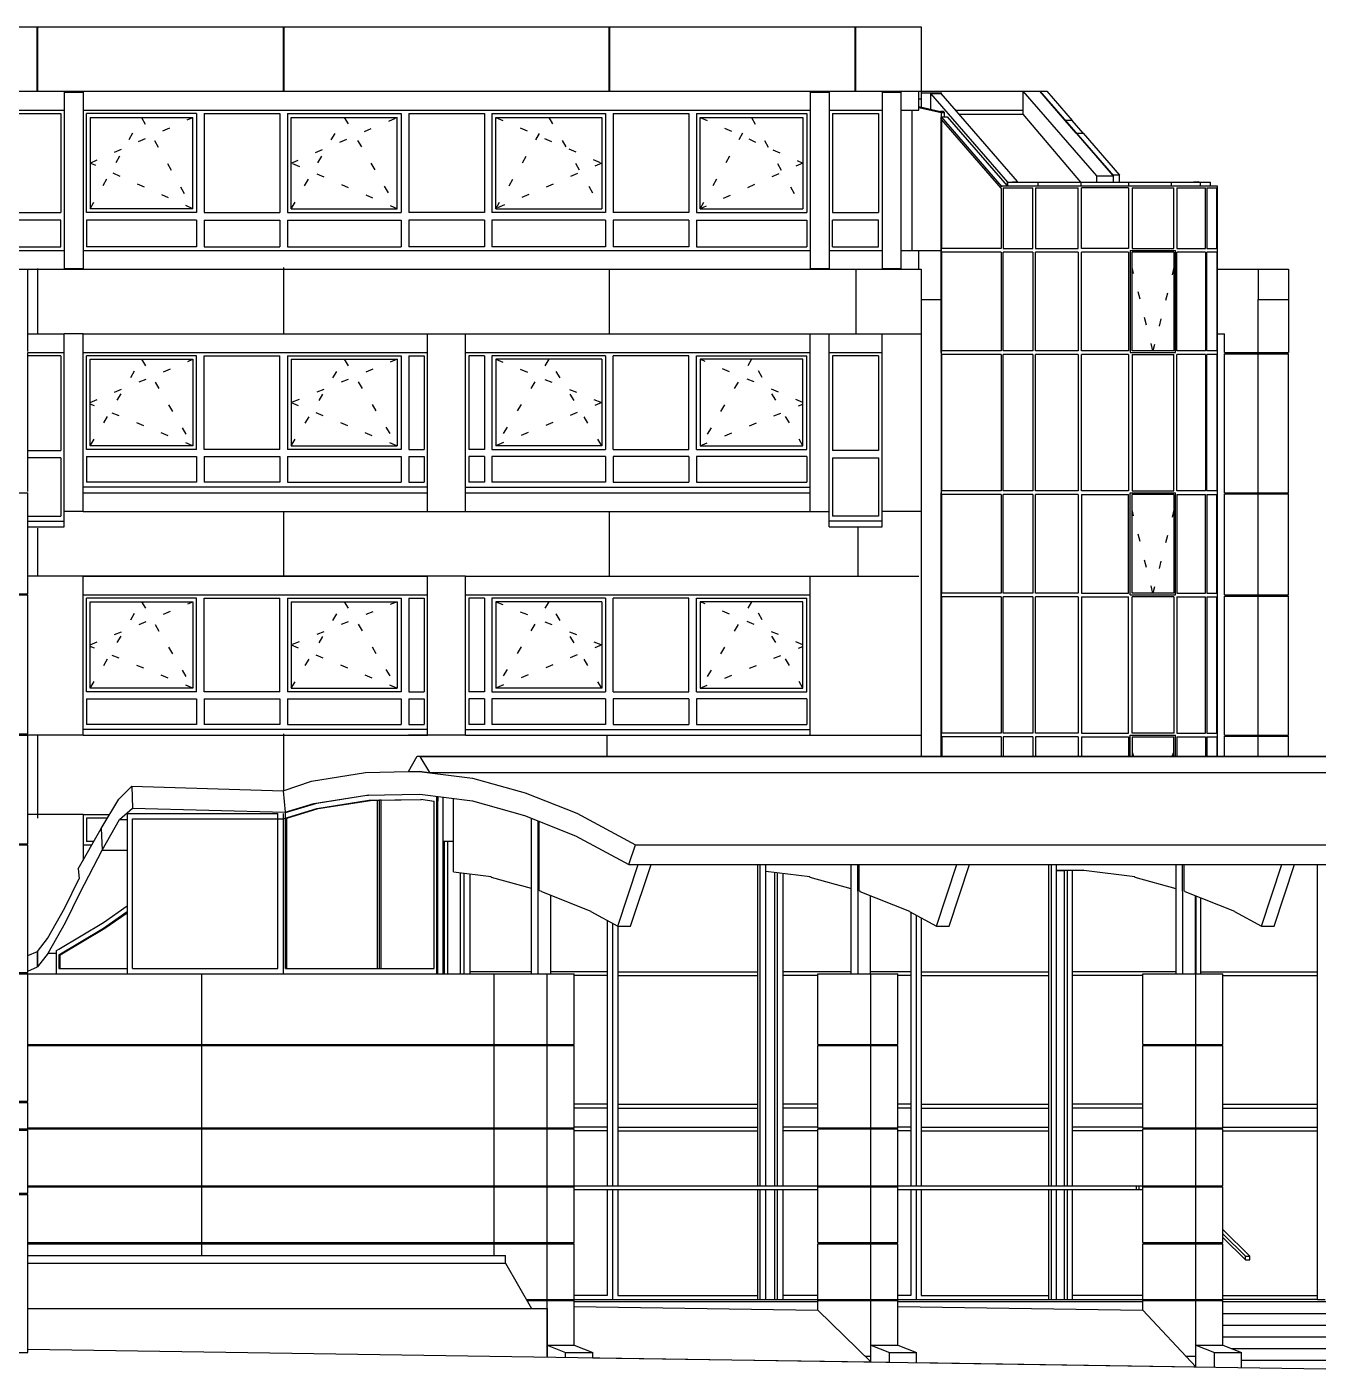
# Model space of a CAD drawing. Header units: metres. Extents: x -28.8 to 64.1, y -6.3 to 17.4.
# Drawn here: x 28.61 to 45.66, y -4.27 to 13.5 of the extents above; entities that cross this region are included whole.
import ezdxf

# ---------------------------------------------------------------- set-up
doc = ezdxf.new("R2010")
doc.units = ezdxf.units.M
for name, pattern in [('DASHDOT', [2, 1.25, -0.25, 0.25, -0.25]), ('DASHED', [0.75, 0.5, -0.25]), ('DOT', [0.25, 0, -0.25])]:
    doc.linetypes.add(name, pattern=pattern)
doc.layers.add('1', color=7, linetype='DASHED')
doc.layers.add('4', color=7, linetype='DASHDOT')

msp = doc.modelspace()

# ---------------------------------------------------------------- linework, layer by layer
at = {"layer": '1', "color": 1, "linetype": 'CONTINUOUS'}
for p, q in [((25.51035, 13.5), (28.76035, 13.5)), ((28.75035, 12.65), (28.75035, 13.5)), ((28.76035, 13.5), (32.01035, 13.5)), ((28.76035, 12.65), (28.76035, 13.5)), ((32.00035, 12.65), (32.00035, 13.5)), ((32.01035, 13.5), (36.31035, 13.5)), ((32.01035, 12.65), (32.01035, 13.5)), ((36.30035, 12.65), (36.30035, 13.5)), ((36.31035, 13.5), (39.56035, 13.5)), ((36.31035, 12.65), (36.31035, 13.5)), ((39.55035, 12.65), (39.55035, 13.5)), ((39.56035, 13.5), (40.42221, 13.5)), ((39.56035, 12.65), (39.56035, 13.5)), ((40.42221, 13.5), (40.42221, 12.443159)), ((25.51035, 12.65), (28.76035, 12.65)), ((28.76035, 12.65), (32.01035, 12.65)), ((29.10535, 12.65), (29.10535, 10.3)), ((29.10535, 12.64), (29.35535, 12.64)), ((29.35535, 12.65), (29.35535, 10.3)), ((32.01035, 12.65), (36.31035, 12.65)), ((36.31035, 12.65), (39.56035, 12.65)), ((38.95535, 12.65), (38.95535, 10.3)), ((38.95535, 12.64), (39.20535, 12.64)), ((39.20535, 12.65), (39.20535, 10.3)), ((39.56035, 12.65), (42.07788, 12.65)), ((39.90535, 12.65), (39.90535, 10.3)), ((39.90535, 12.64), (40.15535, 12.64)), ((40.15535, 12.65), (40.15535, 10.3)), ((40.39221, 12.4), (40.39221, 12.65)), ((40.42221, 12.63), (40.68904, 12.63)), ((40.54587, 12.62095), (40.68011, 12.62097)), ((40.54587, 12.62095), (40.54587, 12.414833)), ((40.54587, 12.62095), (41.56311, 11.44999)), ((40.5548, 12.620951), (40.5548, 12.63)), ((40.68011, 12.62097), (41.68981, 11.45869)), ((40.68904, 12.610691), (40.68904, 12.63)), ((41.76465, 12.65), (41.76464, 12.4)), ((41.76465, 12.6522), (41.98838, 12.65222)), ((41.76465, 12.6522), (41.76465, 12.34893)), ((41.76465, 12.6522), (42.73596, 11.53414)), ((41.98838, 12.65222), (42.95969, 11.53417)), ((40.39221, 12.55), (40.42221, 12.55)), ((40.39221, 12.450031), (40.67668, 12.38487)), ((28.40535, 12.4), (29.10535, 12.4)), ((29.35535, 12.4), (38.95535, 12.4)), ((39.20535, 12.4), (39.90535, 12.4)), ((40.15535, 12.4), (40.39221, 12.4)), ((40.30221, 10.55), (40.30221, 12.4)), ((40.39221, 12.436237), (40.68379, 12.36946)), ((40.68374, 12.36946), (40.68379, 7.35)), ((40.68374, 10.55), (40.68379, 12.31325)), ((40.68379, 12.36946), (40.72851, 12.36949)), ((40.68379, 12.31325), (40.7643, 12.3133)), ((40.68379, 12.31325), (41.48712, 11.38856)), ((40.7643, 12.3133), (41.557707, 11.4)), ((40.872072, 12.4), (41.76464, 12.4)), ((40.916445, 12.348922), (41.76465, 12.34893)), ((41.76465, 12.34893), (42.524945, 11.45)), ((41.48712, 11.4), (44.32939, 11.4)), ((41.48712, 11.38856), (41.48712, 11.4)), ((41.56311, 11.44999), (41.68981, 11.45869)), ((41.56311, 11.44999), (41.967, 11.45)), ((41.56311, 11.44999), (41.563111, 11.4)), ((41.56311, 11.4), (41.56311, 11.44999)), ((41.68981, 11.449993), (41.68981, 11.45869)), ((41.966997, 11.4), (41.967, 11.45)), ((41.967, 11.45), (44.23708, 11.45)), ((42.535079, 11.4), (42.53508, 11.45)), ((42.73596, 11.53414), (42.95969, 11.53417)), ((42.73596, 11.53414), (42.736068, 11.45)), ((42.95969, 11.45), (42.95969, 11.53417)), ((43.04168, 11.45), (43.04168, 11.54282)), ((43.16148, 11.45), (43.161481, 11.4)), ((43.72214, 11.45), (43.722143, 11.4)), ((43.94516, 11.45041), (44.08694, 11.45872)), ((43.94516, 11.45041), (44.08324, 11.45)), ((44.08694, 11.45), (44.08694, 11.45872)), ((44.10601, 11.45), (44.106014, 11.4)), ((44.23708, 11.45), (44.237082, 11.4)), ((28.40535, 10.55), (29.10535, 10.55)), ((29.35535, 10.55), (38.95535, 10.55)), ((39.20535, 10.55), (39.90535, 10.55)), ((40.15535, 10.55), (40.68374, 10.55)), ((40.39221, 10.3), (40.39221, 10.55)), ((40.68374, 9.2), (40.68374, 10.55)), ((43.18327, 10.55), (43.78074, 10.55)), ((43.78074, 9.2), (43.78074, 10.55)), ((28.75292, 10.31), (28.75292, 9.45)), ((29.10535, 10.31), (29.35535, 10.31)), ((32.00035, 10.325), (32.00035, 9.45)), ((38.95535, 10.31), (39.20535, 10.31)), ((39.90535, 10.31), (40.15535, 10.31)), ((10.15898, 10.3), (40.42221, 10.3)), ((28.62644, 9.215), (28.62644, 10.295)), ((36.30035, 10.301426), (36.30035, 9.45)), ((39.56035, 10.301426), (39.56035, 9.45)), ((40.42221, 10.3), (40.42221, 3.87112)), ((44.32943, 10.3), (45.27187, 10.3)), ((44.8696, 10.3), (44.86962, 9.9)), ((40.42221, 9.9), (40.68379, 9.9)), ((44.86962, 9.2), (44.86962, 9.9)), ((44.86962, 9.9), (45.27188, 9.9)), ((28.62644, 9.45), (29.10535, 9.45)), ((29.10535, 6.9), (29.10535, 9.45)), ((29.35535, 9.45), (29.10535, 9.45)), ((29.35535, 9.45), (33.90535, 9.45)), ((29.35535, 7.1), (29.35535, 9.45)), ((33.90535, 7.1), (33.90535, 9.45)), ((33.90535, 9.45), (34.40535, 9.45)), ((34.40535, 9.45), (38.95535, 9.45)), ((34.40535, 7.1), (34.40535, 9.45)), ((38.95535, 7.1), (38.95535, 9.45)), ((38.95535, 9.45), (40.42221, 9.45)), ((39.20535, 9.45), (39.90535, 9.45)), ((39.20535, 6.9), (39.20535, 9.45)), ((39.90535, 6.9), (39.90535, 9.45)), ((44.32943, 9.45), (44.42814, 9.45)), ((44.42814, 9.2), (44.42814, 9.45)), ((28.62644, 9.2), (29.10535, 9.2)), ((28.62644, 7.365), (28.62644, 9.2)), ((29.35535, 9.2), (33.90535, 9.2)), ((34.40535, 9.2), (38.95535, 9.2)), ((39.20535, 9.2), (39.90535, 9.2)), ((44.42814, 9.2), (45.27188, 9.2)), ((44.42814, 9.185), (45.27188, 9.185)), ((44.42814, 7.35), (44.42814, 9.185)), ((44.5251, 9.185), (44.5251, 9.2)), ((44.86962, 7.35), (44.86962, 9.185)), ((44.90674, 9.185), (44.90674, 9.2)), ((45.17492, 9.185), (45.17492, 9.2)), ((45.27188, 7.35), (45.27188, 9.185)), ((27.11406, 7.35), (28.62644, 7.35)), ((28.62644, 6.015), (28.62644, 7.35)), ((29.35535, 7.35), (33.90535, 7.35)), ((34.40535, 7.35), (38.95535, 7.35)), ((40.683762, 3.87112), (40.68377, 7.35)), ((43.18327, 6), (43.18327, 7.35)), ((43.18327, 7.35), (43.78074, 7.35)), ((43.78074, 6), (43.78074, 7.35)), ((44.42814, 7.35), (45.27188, 7.35)), ((44.42814, 7.335), (45.27186, 7.335)), ((44.42814, 6), (44.42814, 7.335)), ((44.5251, 7.335), (44.5251, 7.35)), ((44.86962, 6), (44.86962, 7.335)), ((44.90674, 7.335), (44.90674, 7.35)), ((45.17492, 7.335), (45.17492, 7.35)), ((45.27186, 6), (45.27186, 7.335)), ((29.35535, 7.1), (29.10535, 7.1)), ((29.35535, 7.1), (33.90535, 7.1)), ((29.35535, 7.1), (29.35535, 7.1)), ((32.00035, 7.102276), (32.00035, 6.25)), ((33.90535, 7.1), (34.40535, 7.1)), ((34.40535, 7.1), (38.95535, 7.1)), ((36.30035, 7.102276), (36.30035, 6.25)), ((38.95535, 7.1), (39.20535, 7.1)), ((40.42221, 7.1), (39.90535, 7.1)), ((28.62644, 6.9), (29.10535, 6.9)), ((28.75292, 6.88093), (28.75292, 6.25)), ((39.20535, 6.9), (39.90535, 6.9)), ((39.58349, 6.887576), (39.58349, 6.25)), ((34.40535, 6.25), (28.62643, 6.25)), ((29.35535, 6.25), (33.90535, 6.25)), ((29.35535, 4.15), (29.35535, 6.25)), ((33.90535, 4.15), (33.90535, 6.25)), ((34.40535, 6.25), (38.95535, 6.25)), ((34.40535, 4.15), (34.40535, 6.25)), ((38.95535, 4.15), (38.95535, 6.25)), ((38.95535, 6.25), (40.39221, 6.25)), ((21.88023, 6.015), (28.62644, 6.015)), ((21.88023, 6), (28.62644, 6)), ((28.62644, 4.165), (28.62644, 6)), ((29.35535, 6), (33.90535, 6)), ((34.40535, 6), (38.95535, 6)), ((43.18327, 6), (43.78074, 6)), ((44.42814, 6), (45.27186, 6)), ((44.42814, 5.985), (45.27187, 5.985)), ((44.42814, 4.15), (44.42814, 5.985)), ((44.86962, 4.15), (44.86962, 5.985)), ((45.27187, 4.15), (45.27187, 5.985)), ((21.88023, 4.165), (28.62644, 4.165)), ((21.88023, 4.15), (28.62644, 4.15)), ((28.62644, 2.715), (28.62644, 4.15)), ((29.35535, 4.15), (28.62644, 4.15)), ((28.75292, 4.15), (28.75292, 3.17881)), ((28.75292, 4.15), (28.75292, 3.055)), ((29.35535, 4.15), (33.90535, 4.15)), ((32.00035, 4.165), (32.00035, 3.41568)), ((34.40535, 4.15), (33.65466, 4.15)), ((34.40535, 4.15), (38.95535, 4.15)), ((36.276332, 3.87112), (36.276332, 4.15)), ((38.95535, 4.15), (40.42221, 4.15)), ((43.18327, 4.15), (43.78074, 4.15)), ((43.18327, 3.87112), (43.18327, 4.15)), ((43.78074, 3.87112), (43.78074, 4.15)), ((44.42813, 4.135), (45.27187, 4.135)), ((44.42813, 3.87112), (44.42813, 4.135)), ((44.42814, 4.15), (45.27187, 4.15)), ((44.86961, 3.87112), (44.86961, 4.135)), ((45.27187, 3.87112), (45.27187, 4.135)), ((33.65466, 3.66835), (33.76926, 3.87004)), ((33.76926, 3.87004), (33.78656, 3.87112)), ((33.78656, 3.87112), (59.75109, 3.87112)), ((33.78656, 3.87112), (33.80393, 3.86896)), ((33.80393, 3.86896), (33.93085, 3.65465)), ((33.80393, 3.86896), (59.76997, 3.86896)), ((32.3738, 3.54133), (33.08375, 3.65632)), ((33.08375, 3.65632), (33.65466, 3.66835)), ((33.65466, 3.66835), (33.80581, 3.67052)), ((33.79281, 3.67217), (33.93085, 3.65465)), ((33.79285, 3.67052), (34.49725, 3.58292)), ((33.79285, 3.67052), (33.80581, 3.67052)), ((33.93085, 3.65465), (59.90797, 3.65465)), ((34.49725, 3.58292), (35.1928, 3.38921)), ((29.82729, 3.30605), (29.99987, 3.47554)), ((29.99987, 3.47554), (31.99756, 3.41568)), ((29.99987, 3.47554), (30.00893, 3.18626)), ((31.99756, 3.41568), (32.3738, 3.54133)), ((31.99756, 3.41568), (32.02231, 3.13121)), ((35.1928, 3.38921), (35.8769, 3.11865)), ((29.59344, 2.91656), (29.82729, 3.30605)), ((32.02231, 3.13121), (32.40184, 3.2465)), ((32.02799, 3.12615), (32.44446, 3.25266)), ((32.40184, 3.2465), (33.10251, 3.35854)), ((32.44446, 3.24974), (33.13124, 3.35956)), ((32.44446, 3.17952), (33.13124, 3.28934)), ((32.46236, 3.17881), (33.14914, 3.28863)), ((33.10251, 3.35854), (33.80225, 3.37097)), ((33.10251, 3.35854), (33.124861, 3.35854)), ((33.13124, 3.28934), (33.81409, 3.30078)), ((33.13124, 3.28934), (33.14914, 3.28863)), ((33.14914, 3.28863), (33.24072, 3.290249)), ((33.24072, 3.29059), (33.27195, 3.29115)), ((33.24072, 3.29059), (33.24072, 1.07)), ((33.27195, 1.07), (33.27195, 3.29115)), ((33.287736, 3.29108), (33.826375, 3.300601)), ((33.80225, 3.37097), (34.49724, 3.28277)), ((33.81409, 3.30216), (33.99254, 3.27951)), ((33.99254, 1.07), (33.99254, 3.27951)), ((34.02377, 3.342856), (34.02378, 1)), ((34.04167, 1), (34.04167, 3.340586)), ((34.04167, 1), (34.04168, 3.27611)), ((34.041671, 3.340586), (34.04168, 3.27611)), ((34.10871, 2.75), (34.10871, 3.332078)), ((34.10945, 1), (34.10945, 3.331984)), ((34.24614, 2.34444), (34.24615, 3.314635)), ((34.49724, 3.28277), (35.1834, 3.08966)), ((29.35535, 3.1), (28.62644, 3.1)), ((28.75292, 3.17881), (28.75292, 3.17881)), ((29.35535, 3.1), (29.703577, 3.1)), ((29.35535, 3.1), (29.35535, 2.495816)), ((29.60926, 2.62941), (29.8391, 3.03453)), ((29.8391, 3.03453), (30.00893, 3.18626)), ((29.8391, 3.03453), (29.93735, 3.03453)), ((29.93735, 3.11667), (30.00735, 3.11667)), ((29.93735, 3.11667), (29.93735, 1)), ((30.00735, 3.11667), (31.92677, 3.11667)), ((30.00735, 1.07), (30.00735, 3.04587)), ((30.00735, 3.04587), (31.99677, 3.04587)), ((30.00735, 3.04284), (31.92677, 3.04284)), ((30.00893, 3.18626), (32.02231, 3.13121)), ((31.92677, 1.07), (31.92677, 3.11667)), ((31.99677, 3.04587), (32.44446, 3.18186)), ((31.99677, 3.11667), (31.99677, 1)), ((32.02799, 1.07), (32.02799, 3.12615)), ((32.04589, 3.054003), (32.46236, 3.18051)), ((32.04589, 1.07), (32.04589, 3.054003)), ((35.1834, 3.08966), (35.85813, 2.82087)), ((35.27084, 3.054827), (35.27084, 1)), ((35.8769, 3.11865), (36.64829, 2.70098)), ((29.29201, 2.38438), (29.59354, 2.91487)), ((35.36218, 3.01844), (35.36218, 1)), ((35.38008, 2.09664), (35.38008, 3.011309)), ((21.88023, 2.715), (28.62644, 2.715)), ((21.88023, 2.7), (28.62644, 2.7)), ((28.62644, 1.015), (28.62644, 2.7)), ((29.35535, 2.7), (29.471408, 2.7)), ((34.10871, 2.75), (34.246144, 2.75)), ((34.12608, 1), (34.12608, 2.75)), ((34.17096, 1), (34.17096, 2.75)), ((35.85813, 2.82087), (36.56152, 2.44063)), ((29.31826, 2.07334), (29.60917, 2.6311)), ((34.10945, 2.6311), (34.12608, 2.6311)), ((34.10945, 2.62941), (34.12608, 2.62941)), ((29.29201, 2.38438), (29.30267, 2.25806)), ((34.24614, 2.34444), (34.74307, 2.28137)), ((34.33856, 1), (34.33856, 2.33271)), ((34.38958, 1), (34.38958, 2.326235)), ((34.4678, 1), (34.4678, 2.316307)), ((36.41629, 1.62703), (36.687394, 2.44063)), ((36.56152, 2.44063), (62.76821, 2.44063)), ((36.5839, 1.62703), (36.855004, 2.44063)), ((38.29624, -1.8), (38.29624, 2.44063)), ((38.36921, -1.8), (38.36921, 2.44063)), ((38.36921, 2.355097), (38.9501, 2.28137)), ((38.48757, -1.8), (38.48757, 2.340075)), ((38.52558, -1.8), (38.52558, 2.335251)), ((38.59855, -1.8), (38.59855, 2.325989)), ((39.49231, 2.44063), (39.49231, 1)), ((39.58349, 2.09137), (39.583493, 2.44063)), ((39.6014, 2.09262), (39.6014, 2.44063)), ((40.62332, 1.62703), (40.894424, 2.44063)), ((40.79093, 1.62703), (41.062034, 2.44063)), ((42.1427, -1.8), (42.1427, 2.44063)), ((42.20949, -1.8), (42.20949, 2.44063)), ((42.20949, 2.364966), (42.56787, 2.37133)), ((42.20949, 2.364232), (42.31734, 2.3639)), ((42.31282, -1.8), (42.31282, 2.363914)), ((42.31734, 2.3639), (42.567961, 2.368353)), ((42.35263, -1.8), (42.35263, 2.364527)), ((42.41943, -1.8), (42.41943, 2.365714)), ((42.56801, 2.36677), (43.24091, 2.28137)), ((43.78312, 2.44063), (43.78312, 1)), ((43.8743, 2.09137), (43.874303, 2.44063)), ((43.89221, 2.09262), (43.89221, 2.44063)), ((44.91413, 1.62703), (45.185234, 2.44063)), ((29.11499, 1.86731), (29.30267, 2.25806)), ((34.74307, 2.27591), (34.74307, 2.28137)), ((34.74307, 2.27591), (35.27084, 2.12738)), ((38.9501, 2.27591), (38.9501, 2.28137)), ((38.9501, 2.27591), (39.49231, 2.123316)), ((43.24091, 2.27591), (43.24091, 2.28137)), ((43.24091, 2.27591), (43.78312, 2.123316)), ((29.12343, 1.67351), (29.31826, 2.07334)), ((35.38007, 2.096639), (35.40725, 2.08899)), ((35.40712, 2.0848), (36.06007, 1.82467)), ((35.53222, 1), (35.53222, 2.034961)), ((39.58349, 2.09137), (39.5835, 1)), ((39.601385, 2.092619), (39.61428, 2.08899)), ((39.61415, 2.0848), (40.2671, 1.82467)), ((39.75352, 1), (39.753529, 2.029272)), ((43.8743, 2.09137), (43.87431, 1)), ((43.892195, 2.092619), (43.90509, 2.08899)), ((43.90496, 2.0848), (44.55791, 1.82467)), ((44.04433, 1), (44.044339, 2.029272)), ((28.88735, 1.46638), (29.11499, 1.86731)), ((29.62523, 1.67631), (29.93735, 1.893946)), ((29.62523, 1.6022), (29.93735, 1.819836)), ((29.64313, 1.5991), (29.93735, 1.804254)), ((36.05976, 1.81976), (36.41629, 1.62703)), ((40.26679, 1.81976), (40.62332, 1.62703)), ((44.5576, 1.81976), (44.91413, 1.62703)), ((28.89369, 1.27027), (29.12343, 1.67351)), ((29.03441, 1.32305), (29.62523, 1.67631)), ((29.03441, 1.25001), (29.62523, 1.6022)), ((29.62523, 1.6022), (29.64313, 1.5991)), ((34.10945, 1.67351), (34.12608, 1.67351)), ((36.41629, 1.62703), (36.5839, 1.62703)), ((40.62332, 1.62703), (40.79093, 1.62703)), ((28.75292, 1.29456), (28.88735, 1.46638)), ((29.05231, 1.24735), (29.64313, 1.5991)), ((28.62644, 1.238403), (28.75565, 1.29456)), ((28.75292, 1.29456), (28.75293, 1.09051)), ((28.89369, 1.27027), (28.75293, 1.09051)), ((28.75565, 1.09051), (28.75565, 1.29456)), ((28.89369, 1.27027), (29.003179, 1.27027)), ((29.00317, 1.07), (29.00318, 1.30441)), ((29.00318, 1.30441), (29.03441, 1.32305)), ((29.03441, 1.25001), (29.03442, 1.07)), ((29.03441, 1.25001), (29.05231, 1.24735)), ((29.05231, 1.07), (29.05231, 1.24735)), ((34.10945, 1.27027), (34.12608, 1.27027)), ((28.62644, 1.03438), (28.75565, 1.09051)), ((29.00317, 1), (29.00317, 1.07)), ((29.03442, 1.07), (29.93735, 1.07)), ((30.00735, 1.07), (31.92677, 1.07)), ((32.02799, 1.07), (33.99254, 1.07)), ((21.88023, 1.015), (28.62644, 1.015)), ((21.88023, 1), (35.84106, 1)), ((28.62643, -0.685), (28.62643, 1)), ((30.92451, 0.065), (30.92451, 1)), ((34.78547, 0.065), (34.78547, 1)), ((35.48348, 0.065), (35.48348, 1)), ((35.84106, 0.065), (35.84106, 1)), ((39.05953, 1), (40.11512, 1)), ((39.05953, 0.065), (39.05953, 1)), ((39.75754, 0.065), (39.75754, 1)), ((40.11512, 0.065), (40.11512, 1)), ((43.35036, 1), (44.40594, 1)), ((43.35036, 0.065), (43.35036, 1)), ((44.04835, 0.065), (44.04835, 1)), ((44.40594, 0.065), (44.40594, 1)), ((28.62643, 0.065), (35.84106, 0.065)), ((28.62643, 0.05), (35.84106, 0.05)), ((30.92451, -1.035), (30.92451, 0.05)), ((34.12608, 0.05), (34.12608, 0.065)), ((34.17096, 0.05), (34.17096, 0.065)), ((34.33856, 0.05), (34.33856, 0.065)), ((34.38958, 0.05), (34.38958, 0.065)), ((34.4678, 0.05), (34.4678, 0.065)), ((34.78548, -1.035), (34.78548, 0.05)), ((35.48348, -1.035), (35.48348, 0.05)), ((35.84106, -1.035), (35.84106, 0.05)), ((39.05953, 0.065), (40.11512, 0.065)), ((39.05954, 0.05), (40.11512, 0.05)), ((39.05954, -1.035), (39.05954, 0.05)), ((39.75753, -1.035), (39.75753, 0.05)), ((40.11512, -1.035), (40.11512, 0.05)), ((43.35036, 0.065), (44.40594, 0.065)), ((43.35037, 0.05), (44.40594, 0.05)), ((43.35037, -1.035), (43.35037, 0.05)), ((44.04834, -1.035), (44.04834, 0.05)), ((44.40594, -1.035), (44.40594, 0.05)), ((21.88023, -0.685), (28.62643, -0.685)), ((21.88023, -0.7), (28.62643, -0.7)), ((28.62643, -1.05), (28.62643, -0.7)), ((21.88023, -1.05), (35.84106, -1.05)), ((21.88023, -1.065), (28.62643, -1.065)), ((28.62643, -1.035), (35.84106, -1.035)), ((28.62643, -1.9), (28.62643, -1.065)), ((30.92451, -1.8), (30.92451, -1.05)), ((30.96164, -1.05), (30.96164, -1.035)), ((34.76081, -1.05), (34.76081, -1.035)), ((34.78547, -1.8), (34.78547, -1.05)), ((35.48348, -1.8), (35.48348, -1.05)), ((35.84106, -1.8), (35.84106, -1.05)), ((39.05953, -1.05), (40.11512, -1.05)), ((39.05953, -1.8), (39.05953, -1.05)), ((39.05954, -1.035), (40.11512, -1.035)), ((39.75754, -1.8), (39.75754, -1.05)), ((40.11512, -1.8), (40.11512, -1.05)), ((43.35035, -1.05), (44.40594, -1.05)), ((43.35035, -1.8), (43.35035, -1.05)), ((43.35037, -1.035), (44.40594, -1.035)), ((44.04836, -1.8), (44.04836, -1.05)), ((44.40594, -1.8), (44.40594, -1.05)), ((21.88023, -1.9), (28.62643, -1.9)), ((21.88023, -1.915), (28.62643, -1.915)), ((28.62643, -1.8), (35.84106, -1.8)), ((28.62643, -1.815), (35.84106, -1.815)), ((28.62643, -4), (28.62643, -1.915)), ((30.92451, -2.55), (30.92451, -1.815)), ((30.96164, -1.815), (30.96164, -1.8)), ((34.76081, -1.815), (34.76081, -1.8)), ((34.78548, -2.55), (34.78548, -1.815)), ((35.09305, -1.815), (35.09305, -1.8)), ((35.48348, -2.55), (35.48348, -1.815)), ((35.84106, -1.8), (40.11512, -1.8)), ((35.84106, -2.55), (35.84106, -1.815)), ((35.84106, -1.85), (39.05955, -1.85)), ((38.29624, -3.3), (38.29624, -1.85)), ((38.36921, -3.3), (38.36921, -1.85)), ((38.48757, -3.3), (38.48757, -1.85)), ((38.52558, -3.3), (38.52558, -1.85)), ((38.59855, -3.3), (38.59855, -1.85)), ((39.05955, -1.815), (40.11512, -1.815)), ((39.05955, -2.55), (39.05955, -1.815)), ((39.75752, -2.55), (39.75752, -1.815)), ((40.11512, -1.8), (43.29941, -1.8)), ((40.11512, -2.55), (40.11512, -1.815)), ((40.11512, -1.85), (43.29941, -1.85)), ((42.1427, -3.3), (42.1427, -1.85)), ((42.20949, -3.3), (42.20949, -1.85)), ((42.31282, -3.3), (42.31282, -1.85)), ((42.35263, -3.3), (42.35263, -1.85)), ((42.41943, -3.3), (42.41943, -1.85)), ((43.2659, -1.85), (43.2659, -1.8)), ((43.29941, -1.8), (44.40594, -1.8)), ((43.29941, -1.85), (43.29941, -1.8)), ((43.29941, -1.85), (43.35037, -1.85)), ((43.35037, -1.815), (44.40594, -1.815)), ((43.35037, -2.55), (43.35037, -1.815)), ((43.35274, -1.815), (43.35274, -1.8)), ((43.41522, -1.815), (43.41522, -1.8)), ((43.48072, -1.815), (43.48072, -1.8)), ((43.54284, -1.815), (43.54284, -1.8)), ((43.5955, -1.815), (43.5955, -1.8)), ((43.63354, -1.815), (43.63354, -1.8)), ((43.7638, -1.8), (43.778999, -1.815)), ((43.7638, -1.815), (43.7638, -1.8)), ((43.81968, -1.8), (43.834879, -1.815)), ((44.04834, -2.55), (44.04834, -1.815)), ((44.40594, -2.55), (44.40594, -1.815)), ((44.40594, -2.378601), (44.76199, -2.73)), ((44.40594, -2.433745), (44.70612, -2.73)), ((44.40594, -2.483745), (44.70612, -2.78)), ((28.62643, -2.55), (35.84106, -2.55)), ((28.62643, -2.565), (35.84106, -2.565)), ((30.92451, -2.72), (30.92451, -2.565)), ((30.96164, -2.565), (30.96164, -2.55)), ((34.76081, -2.565), (34.76081, -2.55)), ((34.78548, -2.72), (34.78548, -2.565)), ((35.48348, -3.3), (35.48348, -2.565)), ((35.84106, -3.3), (35.84106, -2.565)), ((39.05955, -2.55), (40.11512, -2.55)), ((39.05955, -2.565), (40.11512, -2.565)), ((39.05955, -3.3), (39.05955, -2.565)), ((39.75752, -3.3), (39.75752, -2.565)), ((40.11512, -3.3), (40.11512, -2.565)), ((43.35037, -2.55), (44.40594, -2.55)), ((43.35037, -2.565), (44.40594, -2.565)), ((43.35037, -3.3), (43.35037, -2.565)), ((44.04834, -3.3), (44.04834, -2.565)), ((44.40594, -3.3), (44.40594, -2.565)), ((28.62643, -2.72), (34.93502, -2.72)), ((28.62643, -2.82), (34.93504, -2.82)), ((34.93502, -2.82), (34.93502, -2.72)), ((34.93504, -2.82), (35.276929, -3.42)), ((44.70612, -2.78), (44.70612, -2.73)), ((44.70612, -2.73), (44.76199, -2.73)), ((35.208551, -3.3), (35.84106, -3.3)), ((35.217098, -3.315), (35.84106, -3.315)), ((35.48348, -4.05), (35.48348, -3.315)), ((35.84106, -3.90294), (35.84106, -3.315)), ((35.84106, -3.33), (39.05955, -3.33)), ((38.26354, -3.3), (38.36921, -3.3)), ((38.36921, -3.3), (38.52558, -3.3)), ((38.52558, -3.3), (38.59855, -3.3)), ((39.05955, -3.3), (40.11512, -3.3)), ((39.05955, -3.315), (40.11512, -3.315)), ((39.05955, -3.44126), (39.05955, -3.315)), ((39.75752, -4.05), (39.75752, -3.315)), ((40.11512, -3.90294), (40.11512, -3.315)), ((40.11512, -3.33), (43.35037, -3.33)), ((42.10775, -3.3), (42.31282, -3.3)), ((42.31282, -3.3), (42.41943, -3.3)), ((43.35037, -3.3), (44.40594, -3.3)), ((43.35037, -3.315), (44.40594, -3.315)), ((43.35037, -3.440822), (43.35037, -3.315)), ((44.04834, -4.05), (44.04834, -3.315)), ((44.40594, -3.90294), (44.40594, -3.315)), ((44.40594, -3.33), (47.68601, -3.33)), ((45.65478, -3.3), (45.75576, -3.3)), ((28.62643, -3.42), (35.48348, -3.42)), ((35.48348, -3.42), (35.48348, -4.062483)), ((35.84106, -3.392813), (39.05953, -3.44124)), ((39.05953, -3.44124), (39.75754, -4.12674)), ((40.11512, -3.392122), (43.35035, -3.4408)), ((43.35035, -3.4408), (44.04836, -4.1913)), ((44.40594, -3.485), (47.84556, -3.485)), ((44.40594, -3.64), (48.00511, -3.64)), ((35.48348, -3.90294), (35.84106, -3.90294)), ((35.48348, -3.90294), (35.72779, -4.00294)), ((35.84106, -3.90294), (36.08537, -4.00294)), ((39.75754, -3.90294), (40.11512, -3.90294)), ((39.75754, -4.12674), (39.75754, -3.90294)), ((39.75754, -3.90294), (40.00185, -4.00294)), ((40.11512, -3.90294), (40.35943, -4.00294)), ((44.04836, -3.90294), (44.40594, -3.90294)), ((44.04836, -4.1913), (44.04836, -3.90294)), ((44.04836, -3.90294), (44.29267, -4.00294)), ((44.40594, -3.795), (48.16466, -3.795)), ((44.40594, -3.90294), (44.65025, -4.00294)), ((21.84788, -4), (28.62643, -4)), ((28.62643, -3.959345), (49.49948, -4.27331)), ((35.72779, -4.06611), (35.72779, -4.00294)), ((35.72779, -4.00294), (36.08537, -4.00294)), ((36.08537, -4.07149), (36.08537, -4.00294)), ((36.08537, -4.071486), (39.75754, -4.12674)), ((39.6794, -4.05), (39.75752, -4.05)), ((40.00185, -4.00294), (40.35943, -4.00294)), ((40.00185, -4.13042), (40.00185, -4.00294)), ((40.35943, -4.1358), (40.35943, -4.00294)), ((43.91233, -4.05), (44.04834, -4.05)), ((44.29267, -4.00294), (44.65025, -4.00294)), ((44.29267, -4.19498), (44.29267, -4.00294)), ((44.520912, -3.95), (48.32421, -3.95)), ((44.65025, -4.20036), (44.65025, -4.00294)), ((39.75754, -4.12674), (40.00185, -4.13042)), ((40.35943, -4.135796), (44.04836, -4.1913)), ((44.04836, -4.1913), (44.29267, -4.19498)), ((44.65025, -4.105), (48.48376, -4.105))]:
    msp.add_line(p, q, dxfattribs=at)
for points in [[(40.72851, 12.313278), (40.72851, 12.36949), (40.7151, 12.38491), (40.67668, 12.38487)], [(44.32939, 11.4), (44.32943, 10.55), (44.32943, 9.2), (44.32943, 7.35), (44.32943, 6), (44.32943, 4.15), (44.32943, 3.87112)], [(43.18327, 10.55), (43.18327, 9.2), (43.78074, 9.2)], [(45.27187, 10.3), (45.27188, 9.9), (45.27188, 9.2)], [(40.68374, 9.2), (40.68377, 7.35), (40.68377, 6), (40.68377, 4.15), (40.683767, 3.87112)], [(33.28994, 1.07), (33.28994, 3.29107), (33.27195, 3.29115)], [(29.59354, 2.91487), (29.60917, 2.6311), (29.93735, 2.6311)], [(36.56152, 2.44063), (36.64829, 2.70098), (62.86254, 2.70098)], [(44.91413, 1.62703), (45.08174, 1.62703), (45.352844, 2.44063)], [(44.70612, -2.78), (44.76199, -2.78), (44.76199, -2.73)]]:
    msp.add_lwpolyline(points, dxfattribs=at)
at = {"layer": '4', "color": 1, "linetype": 'CONTINUOUS'}
for p, q in [((28.45035, 12.355), (29.06035, 12.355)), ((29.06035, 12.355), (29.06035, 11.05)), ((30.85535, 12.355), (29.40035, 12.355)), ((29.40035, 11.05), (29.40035, 12.355)), ((29.45035, 12.305), (29.45035, 11.1)), ((29.45035, 12.305), (30.80535, 12.305)), ((30.80535, 11.1), (30.80535, 12.305)), ((30.85535, 12.355), (30.85535, 11.05)), ((30.95535, 12.355), (30.95535, 11.05)), ((30.95535, 12.355), (31.95535, 12.355)), ((31.95535, 12.355), (31.95535, 11.05)), ((32.05535, 12.355), (32.05535, 11.05)), ((32.05535, 12.355), (33.55535, 12.355)), ((33.55535, 12.355), (33.55535, 11.05)), ((33.65535, 12.355), (33.65535, 11.05)), ((33.65535, 12.355), (34.65535, 12.355)), ((34.65535, 12.355), (34.65535, 11.05)), ((34.75535, 12.355), (34.75535, 11.05)), ((34.75535, 12.355), (36.25535, 12.355)), ((36.25535, 12.355), (36.25535, 11.05)), ((36.35535, 12.355), (36.35535, 11.05)), ((36.35535, 12.355), (37.35535, 12.355)), ((37.35535, 12.355), (37.35535, 11.05)), ((37.45535, 12.355), (37.45535, 11.05)), ((37.45535, 12.355), (38.91035, 12.355)), ((38.91035, 12.355), (38.91035, 11.05)), ((39.25035, 12.355), (39.25035, 11.05)), ((39.25035, 12.355), (39.86035, 12.355)), ((39.86035, 12.355), (39.86035, 11.05)), ((40.30221, 10.55), (40.30221, 12.4)), ((41.475965, 11.373296), (40.694945, 12.272305)), ((42.47029, 12.09752), (42.32493, 12.26484)), ((41.502973, 11.375), (41.894577, 11.375)), ((41.933101, 11.375), (42.493099, 11.375)), ((43.158252, 11.375), (42.540768, 11.375)), ((43.205624, 11.375), (43.758296, 11.375)), ((43.795989, 11.375), (44.174401, 11.375)), ((44.194951, 11.375), (44.324159, 11.375)), ((28.45035, 11.05), (29.06035, 11.05)), ((30.85535, 11.05), (29.40035, 11.05)), ((30.80535, 11.1), (29.45035, 11.1)), ((30.95535, 11.05), (31.95535, 11.05)), ((32.05535, 11.05), (33.55535, 11.05)), ((34.65535, 11.05), (33.65535, 11.05)), ((36.25535, 11.05), (34.75535, 11.05)), ((34.80535, 11.1), (36.20535, 11.1)), ((37.35535, 11.05), (36.35535, 11.05)), ((37.45535, 11.05), (38.91035, 11.05)), ((37.50535, 11.1), (38.86035, 11.1)), ((39.25035, 11.05), (39.86035, 11.05)), ((29.06035, 10.95), (28.45035, 10.95)), ((29.06035, 10.595), (29.06035, 10.95)), ((30.85535, 10.95), (29.40035, 10.95)), ((29.40035, 10.95), (29.40035, 10.595)), ((30.85535, 10.95), (30.85535, 10.595)), ((30.95535, 10.95), (31.95535, 10.95)), ((30.95535, 10.95), (30.95535, 10.595)), ((31.95535, 10.95), (31.95535, 10.595)), ((32.05535, 10.95), (33.55535, 10.95)), ((32.05535, 10.95), (32.05535, 10.595)), ((33.55535, 10.95), (33.55535, 10.595)), ((34.65535, 10.95), (33.65535, 10.95)), ((33.65535, 10.95), (33.65535, 10.595)), ((34.65535, 10.95), (34.65535, 10.595)), ((36.25535, 10.95), (34.75535, 10.95)), ((34.75535, 10.95), (34.75535, 10.595)), ((36.25535, 10.95), (36.25535, 10.595)), ((37.35535, 10.95), (36.35535, 10.95)), ((36.35535, 10.95), (36.35535, 10.595)), ((37.35535, 10.95), (37.35535, 10.595)), ((37.45535, 10.95), (38.91035, 10.95)), ((37.45535, 10.95), (37.45535, 10.595)), ((38.91035, 10.95), (38.91035, 10.595)), ((39.86035, 10.95), (39.25035, 10.95)), ((39.25035, 10.595), (39.25035, 10.95)), ((39.86035, 10.595), (39.86035, 10.95)), ((28.45035, 10.595), (29.06035, 10.595)), ((30.85535, 10.595), (29.40035, 10.595)), ((30.95535, 10.595), (31.95535, 10.595)), ((32.05535, 10.595), (33.55535, 10.595)), ((34.65535, 10.595), (33.65535, 10.595)), ((36.25535, 10.595), (34.75535, 10.595)), ((37.35535, 10.595), (36.35535, 10.595)), ((37.45535, 10.595), (38.91035, 10.595)), ((39.25035, 10.595), (39.86035, 10.595)), ((41.475965, 10.525), (40.694895, 10.525)), ((41.894528, 10.525), (41.503042, 10.525)), ((42.49307, 10.525), (41.93305, 10.525)), ((43.158272, 10.525), (42.540738, 10.525)), ((43.758366, 10.525), (43.205644, 10.525)), ((44.174481, 10.525), (43.796059, 10.525)), ((44.324201, 10.525), (44.195029, 10.525)), ((29.06035, 9.157979), (28.62644, 9.157979)), ((29.06035, 9.157979), (29.06035, 7.908511)), ((29.40035, 7.922368), (29.40035, 9.158684)), ((30.85535, 9.158684), (29.40035, 9.158684)), ((30.85535, 7.922368), (30.85535, 9.158684)), ((30.95535, 7.922368), (30.95535, 9.158684)), ((30.95535, 9.158684), (31.95535, 9.158684)), ((31.95535, 7.922368), (31.95535, 9.158684)), ((32.05535, 9.158684), (32.05535, 7.922368)), ((32.05535, 9.158684), (33.55535, 9.158684)), ((33.55535, 9.158684), (33.55535, 7.922368)), ((33.65535, 9.158684), (33.65535, 7.922368)), ((33.65535, 9.158684), (33.86035, 9.158684)), ((33.86035, 9.158684), (33.86035, 7.922368)), ((34.65535, 9.158684), (34.45035, 9.158684)), ((34.45035, 9.158684), (34.45035, 7.922368)), ((34.65535, 9.158684), (34.65535, 7.922368)), ((34.75535, 9.158684), (34.75535, 7.922368)), ((36.25535, 9.158684), (34.75535, 9.158684)), ((36.25535, 9.158684), (36.25535, 7.922368)), ((36.35535, 7.922368), (36.35535, 9.158684)), ((37.35535, 9.158684), (36.35535, 9.158684)), ((37.35535, 7.922368), (37.35535, 9.158684)), ((37.45535, 7.922368), (37.45535, 9.158684)), ((37.45535, 9.158684), (38.91035, 9.158684)), ((38.91035, 7.922368), (38.91035, 9.158684)), ((39.25035, 9.157979), (39.25035, 7.908511)), ((39.86035, 9.157979), (39.25035, 9.157979)), ((39.86035, 9.157979), (39.86035, 7.908511)), ((41.476035, 9.175), (40.694895, 9.175)), ((41.894528, 9.175), (41.503042, 9.175)), ((42.49307, 9.175), (41.93305, 9.175)), ((43.158272, 9.175), (42.540738, 9.175)), ((43.205644, 9.175), (43.758366, 9.175)), ((44.174481, 9.175), (43.796059, 9.175)), ((44.324201, 9.175), (44.195029, 9.175)), ((28.62644, 7.908511), (29.06035, 7.908511)), ((30.85535, 7.922368), (29.40035, 7.922368)), ((29.40035, 7.827632), (29.40035, 7.491316)), ((29.40035, 7.827632), (30.85535, 7.827632)), ((30.85535, 7.827632), (30.85535, 7.491316)), ((31.95535, 7.922368), (30.95535, 7.922368)), ((30.95535, 7.827632), (30.95535, 7.491316)), ((30.95535, 7.827632), (31.95535, 7.827632)), ((31.95535, 7.827632), (31.95535, 7.491316)), ((33.55535, 7.922368), (32.05535, 7.922368)), ((32.05535, 7.827632), (33.55535, 7.827632)), ((32.05535, 7.827632), (32.05535, 7.491316)), ((33.55535, 7.827632), (33.55535, 7.491316)), ((33.65535, 7.922368), (33.86035, 7.922368)), ((33.65535, 7.827632), (33.65535, 7.491316)), ((33.65535, 7.827632), (33.86035, 7.827632)), ((33.86035, 7.827632), (33.86035, 7.491316)), ((34.65535, 7.922368), (34.45035, 7.922368)), ((34.45035, 7.827632), (34.45035, 7.491316)), ((34.65535, 7.827632), (34.45035, 7.827632)), ((34.65535, 7.827632), (34.65535, 7.491316)), ((34.75535, 7.922368), (36.25535, 7.922368)), ((36.25535, 7.827632), (34.75535, 7.827632)), ((34.75535, 7.827632), (34.75535, 7.491316)), ((36.25535, 7.827632), (36.25535, 7.491316)), ((36.35535, 7.922368), (37.35535, 7.922368)), ((36.35535, 7.827632), (36.35535, 7.491316)), ((37.35535, 7.827632), (36.35535, 7.827632)), ((37.35535, 7.827632), (37.35535, 7.491316)), ((37.45535, 7.922368), (38.91035, 7.922368)), ((37.45535, 7.827632), (37.45535, 7.491316)), ((38.91035, 7.827632), (37.45535, 7.827632)), ((38.91035, 7.827632), (38.91035, 7.491316)), ((39.86035, 7.908511), (39.25035, 7.908511)), ((29.06035, 7.812766), (28.62644, 7.812766)), ((29.06035, 7.812766), (29.06035, 7.042021)), ((39.25035, 7.812766), (39.86035, 7.812766)), ((39.25035, 7.812766), (39.25035, 7.042021)), ((39.86035, 7.812766), (39.86035, 7.042021)), ((30.85535, 7.491316), (29.40035, 7.491316)), ((31.95535, 7.491316), (30.95535, 7.491316)), ((32.05535, 7.491316), (33.55535, 7.491316)), ((33.65535, 7.491316), (33.86035, 7.491316)), ((34.65535, 7.491316), (34.45035, 7.491316)), ((36.25535, 7.491316), (34.75535, 7.491316)), ((36.35535, 7.491316), (37.35535, 7.491316)), ((37.45535, 7.491316), (38.91035, 7.491316)), ((33.90535, 7.425), (29.35535, 7.425)), ((34.40535, 7.425), (38.95535, 7.425)), ((41.476055, 7.325), (40.694925, 7.325)), ((41.894528, 7.325), (41.503062, 7.325)), ((42.49307, 7.325), (41.93305, 7.325)), ((42.540738, 7.325), (43.158272, 7.325)), ((43.758366, 7.325), (43.205644, 7.325)), ((43.796059, 7.325), (44.174481, 7.325)), ((44.195029, 7.325), (44.324201, 7.325)), ((28.62644, 7.042021), (29.06035, 7.042021)), ((28.62644, 6.975), (29.10535, 6.975)), ((39.90535, 6.975), (39.20535, 6.975)), ((39.86035, 7.042021), (39.25035, 7.042021)), ((29.40035, 4.722368), (29.40035, 5.958684)), ((30.85535, 5.958684), (29.40035, 5.958684)), ((30.85535, 4.722368), (30.85535, 5.958684)), ((30.95535, 4.722368), (30.95535, 5.958684)), ((30.95535, 5.958684), (31.95535, 5.958684)), ((31.95535, 4.722368), (31.95535, 5.958684)), ((32.05535, 5.958684), (32.05535, 4.722368)), ((32.05535, 5.958684), (33.55535, 5.958684)), ((33.55535, 5.958684), (33.55535, 4.722368)), ((33.65535, 5.958684), (33.65535, 4.722368)), ((33.65535, 5.958684), (33.86035, 5.958684)), ((33.86035, 5.958684), (33.86035, 4.722368)), ((34.65535, 5.958684), (34.45035, 5.958684)), ((34.45035, 5.958684), (34.45035, 4.722368)), ((34.65535, 5.958684), (34.65535, 4.722368)), ((34.75535, 5.958684), (34.75535, 4.722368)), ((36.25535, 5.958684), (34.75535, 5.958684)), ((36.25535, 5.958684), (36.25535, 4.722368)), ((36.35535, 4.722368), (36.35535, 5.958684)), ((37.35535, 5.958684), (36.35535, 5.958684)), ((37.35535, 4.722368), (37.35535, 5.958684)), ((37.45535, 4.722368), (37.45535, 5.958684)), ((37.45535, 5.958684), (38.91035, 5.958684)), ((38.91035, 4.722368), (38.91035, 5.958684)), ((41.475965, 5.975), (40.694925, 5.975)), ((41.894528, 5.975), (41.503062, 5.975)), ((42.49307, 5.975), (41.93305, 5.975)), ((42.540738, 5.975), (43.158272, 5.975)), ((43.758366, 5.975), (43.205644, 5.975)), ((43.796059, 5.975), (44.174481, 5.975)), ((44.195029, 5.975), (44.324201, 5.975)), ((30.85535, 4.722368), (29.40035, 4.722368)), ((29.40035, 4.627632), (29.40035, 4.291316)), ((29.40035, 4.627632), (30.85535, 4.627632)), ((30.85535, 4.627632), (30.85535, 4.291316)), ((31.95535, 4.722368), (30.95535, 4.722368)), ((30.95535, 4.627632), (30.95535, 4.291316)), ((30.95535, 4.627632), (31.95535, 4.627632)), ((31.95535, 4.627632), (31.95535, 4.291316)), ((33.55535, 4.722368), (32.05535, 4.722368)), ((32.05535, 4.627632), (33.55535, 4.627632)), ((32.05535, 4.627632), (32.05535, 4.291316)), ((33.55535, 4.627632), (33.55535, 4.291316)), ((33.65535, 4.722368), (33.86035, 4.722368)), ((33.65535, 4.627632), (33.65535, 4.291316)), ((33.65535, 4.627632), (33.86035, 4.627632)), ((33.86035, 4.627632), (33.86035, 4.291316)), ((34.65535, 4.722368), (34.45035, 4.722368)), ((34.45035, 4.627632), (34.45035, 4.291316)), ((34.65535, 4.627632), (34.45035, 4.627632)), ((34.65535, 4.627632), (34.65535, 4.291316)), ((34.75535, 4.722368), (36.25535, 4.722368)), ((36.25535, 4.627632), (34.75535, 4.627632)), ((34.75535, 4.627632), (34.75535, 4.291316)), ((36.25535, 4.627632), (36.25535, 4.291316)), ((36.35535, 4.722368), (37.35535, 4.722368)), ((36.35535, 4.627632), (36.35535, 4.291316)), ((37.35535, 4.627632), (36.35535, 4.627632)), ((37.35535, 4.627632), (37.35535, 4.291316)), ((37.45535, 4.722368), (38.91035, 4.722368)), ((37.45535, 4.627632), (37.45535, 4.291316)), ((38.91035, 4.627632), (37.45535, 4.627632)), ((38.91035, 4.627632), (38.91035, 4.291316)), ((30.85535, 4.291316), (29.40035, 4.291316)), ((31.95535, 4.291316), (30.95535, 4.291316)), ((32.05535, 4.291316), (33.55535, 4.291316)), ((33.65535, 4.291316), (33.86035, 4.291316)), ((34.65535, 4.291316), (34.45035, 4.291316)), ((36.25535, 4.291316), (34.75535, 4.291316)), ((36.35535, 4.291316), (37.35535, 4.291316)), ((37.45535, 4.291316), (38.91035, 4.291316)), ((33.90535, 4.225), (29.35535, 4.225)), ((34.40535, 4.225), (38.95535, 4.225)), ((41.475965, 4.125), (40.694925, 4.125)), ((40.694925, 4.125), (40.694925, 3.87112)), ((41.475965, 4.125), (41.475965, 3.87112)), ((41.894528, 4.125), (41.503062, 4.125)), ((41.503062, 4.125), (41.503062, 3.87112)), ((41.894528, 4.125), (41.894528, 3.87112)), ((42.49307, 4.125), (41.93305, 4.125)), ((41.93305, 4.125), (41.93305, 3.87112)), ((42.49307, 4.125), (42.49307, 3.87112)), ((42.540738, 4.125), (43.158272, 4.125)), ((42.540738, 4.125), (42.540738, 3.87112)), ((43.158272, 4.125), (43.158272, 3.87112)), ((43.205644, 4.125), (43.758366, 4.125)), ((43.205644, 4.125), (43.205644, 3.87112)), ((43.758366, 3.87112), (43.758366, 4.125)), ((43.796059, 4.125), (44.174481, 4.125)), ((43.796059, 4.125), (43.796059, 3.87112)), ((44.174481, 4.125), (44.174481, 3.87112)), ((44.195029, 4.125), (44.324201, 4.125)), ((44.195029, 4.125), (44.195029, 3.87112)), ((44.324201, 4.125), (44.324201, 3.87112)), ((29.496986, 2.745), (29.40035, 2.745)), ((38.26354, -1.8), (38.26354, 2.44063)), ((42.10775, -1.8), (42.10775, 2.44063)), ((45.65478, -3.3), (45.65478, 2.44063)), ((44.04649, 2.028416), (44.04649, 1)), ((44.109744, 2.003216), (44.109744, 1)), ((40.28623, 1.809251), (40.28623, -1.8)), ((36.276332, 1.702688), (36.276332, -1.8)), ((36.34633, 1.664848), (36.34633, -1.8)), ((36.415937, 1.627221), (36.415937, -1.8)), ((40.35498, 1.772087), (40.35498, -1.8)), ((40.422228, 1.735735), (40.422228, -1.8)), ((35.27084, 1.025), (34.4678, 1.025)), ((36.276332, 1.025), (35.53222, 1.025)), ((36.276332, 0.975), (35.84106, 0.975)), ((36.415937, 1.025), (38.26354, 1.025)), ((36.415937, 0.975), (38.26354, 0.975)), ((39.49231, 1.025), (38.59855, 1.025)), ((39.05953, 0.975), (38.59855, 0.975)), ((40.28623, 1.025), (39.75352, 1.025)), ((40.28623, 0.975), (40.11512, 0.975)), ((40.422228, 1.025), (42.10775, 1.025)), ((40.422228, 0.975), (42.10775, 0.975)), ((43.78312, 1.025), (42.41943, 1.025)), ((43.35036, 0.975), (42.41943, 0.975)), ((44.109744, 1.025), (45.65478, 1.025)), ((44.40594, 0.975), (45.65478, 0.975)), ((43.981078, 0.065), (43.981078, 0.05)), ((44.04649, 0.065), (44.04649, 0.05)), ((44.109744, 0.065), (44.109744, 0.05)), ((36.276332, -0.725), (35.84106, -0.725)), ((36.276332, -0.775), (35.84106, -0.775)), ((36.415937, -0.725), (38.26354, -0.725)), ((36.415937, -0.775), (38.26354, -0.775)), ((39.05954, -0.725), (38.59855, -0.725)), ((39.05954, -0.775), (38.59855, -0.775)), ((40.28623, -0.725), (40.11512, -0.725)), ((40.28623, -0.775), (40.11512, -0.775)), ((40.422228, -0.725), (42.10775, -0.725)), ((40.422228, -0.775), (42.10775, -0.775)), ((43.35037, -0.725), (42.41943, -0.725)), ((43.35037, -0.775), (42.41943, -0.775)), ((44.40594, -0.725), (45.65478, -0.725)), ((44.40594, -0.775), (45.65478, -0.775)), ((36.276332, -1.025), (35.84106, -1.025)), ((36.415937, -1.025), (38.26354, -1.025)), ((39.05954, -1.025), (38.59855, -1.025)), ((40.28623, -1.025), (40.11512, -1.025)), ((40.422228, -1.025), (42.10775, -1.025)), ((43.35037, -1.025), (42.41943, -1.025)), ((43.981078, -1.035), (43.981078, -1.05)), ((44.04649, -1.035), (44.04649, -1.05)), ((44.109744, -1.035), (44.109744, -1.05)), ((44.40594, -1.025), (45.65478, -1.025)), ((36.276332, -1.075), (35.84106, -1.075)), ((36.415937, -1.075), (38.26354, -1.075)), ((39.05953, -1.075), (38.59855, -1.075)), ((40.28623, -1.075), (40.11512, -1.075)), ((40.422228, -1.075), (42.10775, -1.075)), ((43.35035, -1.075), (42.41943, -1.075)), ((44.40594, -1.075), (45.65478, -1.075)), ((36.276332, -1.85), (36.276332, -3.25)), ((36.34633, -1.85), (36.34633, -3.3)), ((36.415937, -1.85), (36.415937, -3.25)), ((38.26354, -3.3), (38.26354, -1.85)), ((40.28623, -1.85), (40.28623, -3.25)), ((40.35498, -1.85), (40.35498, -3.3)), ((40.422228, -1.85), (40.422228, -3.25)), ((42.10775, -3.3), (42.10775, -1.85)), ((43.981078, -1.8), (43.981078, -1.815)), ((44.04649, -1.8), (44.04649, -1.815)), ((44.109744, -1.8), (44.109744, -1.815)), ((43.981078, -2.55), (43.981078, -2.565)), ((44.04649, -2.55), (44.04649, -2.565)), ((44.109744, -2.55), (44.109744, -2.565)), ((36.276332, -3.25), (35.84106, -3.25)), ((35.84106, -3.3), (38.26354, -3.3)), ((36.415937, -3.25), (38.26354, -3.25)), ((39.05955, -3.25), (38.59855, -3.25)), ((38.59855, -3.3), (39.05955, -3.3)), ((40.28623, -3.25), (40.11512, -3.25)), ((40.11512, -3.3), (42.10775, -3.3)), ((40.422228, -3.25), (42.10775, -3.25)), ((43.35037, -3.25), (42.41943, -3.25)), ((42.41943, -3.3), (43.35037, -3.3)), ((44.40594, -3.25), (45.65478, -3.25)), ((45.65478, -3.3), (44.40594, -3.3))]:
    msp.add_line(p, q, dxfattribs=at)
at = {"layer": '4', "color": 1, "linetype": 'DOT'}
for p, q in [((29.45035, 8.540526), (30.80535, 9.111316)), ((38.86035, 8.540526), (37.50535, 9.111316)), ((29.45035, 5.340526), (30.80535, 5.911316)), ((38.86035, 5.340526), (37.50535, 5.911316)), ((43.205644, 3.925), (43.226916, 3.87112)), ((43.737094, 3.87112), (43.758366, 3.925))]:
    msp.add_line(p, q, dxfattribs=at)
at = {"layer": '4', "color": 1, "linetype": 'CONTINUOUS'}
for points in [[(42.079, 12.65096), (42.41442, 12.26485), (42.32493, 12.26484), (41.98951, 12.65095), (42.079, 12.65096)], [(32.10535, 11.1), (32.10535, 12.305), (33.50535, 12.305)], [(32.10535, 11.1), (33.50535, 11.1), (33.50535, 12.305)], [(34.80535, 11.1), (34.80535, 12.305), (36.20535, 12.305), (36.20535, 11.1)], [(37.50535, 11.1), (37.50535, 12.305), (38.86035, 12.305), (38.86035, 11.1)], [(41.475965, 11.373296), (41.475965, 10.575), (40.694945, 10.575), (40.694945, 12.272305)], [(42.5609, 12.09625), (43.04168, 11.54282), (42.95219, 11.54281), (42.47141, 12.09624), (42.5609, 12.09625), (42.41442, 12.26485)], [(41.502973, 11.375), (41.502973, 10.575), (41.894577, 10.575), (41.894577, 11.375)], [(41.933101, 11.375), (41.933101, 10.575), (42.493099, 10.575), (42.493099, 11.375)], [(43.158252, 11.375), (43.158252, 10.575), (42.540768, 10.575), (42.540768, 11.375)], [(43.205624, 11.375), (43.205624, 10.575), (43.758296, 10.575), (43.758296, 11.375)], [(43.795989, 11.375), (43.795989, 10.575), (44.174401, 10.575), (44.174401, 11.375)], [(44.194951, 11.375), (44.194951, 10.575), (44.324159, 10.575), (44.324159, 11.375)], [(41.475965, 10.525), (41.475965, 9.225), (40.694895, 9.225), (40.694895, 10.525)], [(41.894528, 10.525), (41.894528, 9.225), (41.503042, 9.225), (41.503042, 10.525)], [(42.49307, 10.525), (42.49307, 9.225), (41.93305, 9.225), (41.93305, 10.525)], [(43.158272, 10.525), (43.158272, 9.225), (42.540738, 9.225), (42.540738, 10.525)], [(43.758366, 10.525), (43.758366, 9.225), (43.205644, 9.225), (43.205644, 10.525)], [(44.174481, 10.525), (44.174481, 9.225), (43.796059, 9.225), (43.796059, 10.525)], [(44.324201, 10.525), (44.324201, 9.225), (44.195029, 9.225), (44.195029, 10.525)], [(30.80535, 7.969737), (29.45035, 7.969737), (29.45035, 9.111316), (30.80535, 9.111316), (30.80535, 7.969737)], [(32.10535, 9.111316), (32.10535, 7.969737), (33.50535, 7.969737)], [(32.10535, 9.111316), (33.50535, 9.111316), (33.50535, 7.969737)], [(36.20535, 9.111316), (36.20535, 7.969737), (34.80535, 7.969737)], [(36.20535, 9.111316), (34.80535, 9.111316), (34.80535, 7.969737)], [(37.50535, 7.969737), (38.86035, 7.969737), (38.86035, 9.111316), (37.50535, 9.111316), (37.50535, 7.969737)], [(41.476035, 9.175), (41.476035, 7.375), (40.694895, 7.375), (40.694895, 9.175)], [(41.894528, 9.175), (41.894528, 7.375), (41.503042, 7.375), (41.503042, 9.175)], [(42.49307, 9.175), (42.49307, 7.375), (41.93305, 7.375), (41.93305, 9.175)], [(43.158272, 9.175), (43.158272, 7.375), (42.540738, 7.375), (42.540738, 9.175)], [(43.205644, 9.175), (43.205644, 7.375), (43.758366, 7.375), (43.758366, 9.175)], [(44.174481, 9.175), (44.174481, 7.375), (43.796059, 7.375), (43.796059, 9.175)], [(44.324201, 9.175), (44.324201, 7.375), (44.195029, 7.375), (44.195029, 9.175)], [(41.476055, 7.325), (41.476055, 6.025), (40.694925, 6.025), (40.694925, 7.325)], [(41.894528, 7.325), (41.894528, 6.025), (41.503062, 6.025), (41.503062, 7.325)], [(42.49307, 7.325), (42.49307, 6.025), (41.93305, 6.025), (41.93305, 7.325)], [(42.540738, 7.325), (42.540738, 6.025), (43.158272, 6.025), (43.158272, 7.325)], [(43.758366, 7.325), (43.758366, 6.025), (43.205644, 6.025), (43.205644, 7.325)], [(43.796059, 7.325), (43.796059, 6.025), (44.174481, 6.025), (44.174481, 7.325)], [(44.195029, 7.325), (44.195029, 6.025), (44.324201, 6.025), (44.324201, 7.325)], [(30.80535, 4.769737), (29.45035, 4.769737), (29.45035, 5.911316), (30.80535, 5.911316), (30.80535, 4.769737)], [(32.10535, 5.911316), (32.10535, 4.769737), (33.50535, 4.769737)], [(32.10535, 5.911316), (33.50535, 5.911316), (33.50535, 4.769737)], [(36.20535, 5.911316), (36.20535, 4.769737), (34.80535, 4.769737)], [(36.20535, 5.911316), (34.80535, 5.911316), (34.80535, 4.769737)], [(37.50535, 4.769737), (38.86035, 4.769737), (38.86035, 5.911316), (37.50535, 5.911316), (37.50535, 4.769737)], [(41.475965, 5.975), (41.475965, 4.175), (40.694925, 4.175), (40.694925, 5.975)], [(41.894528, 5.975), (41.894528, 4.175), (41.503062, 4.175), (41.503062, 5.975)], [(42.49307, 5.975), (42.49307, 4.175), (41.93305, 4.175), (41.93305, 5.975)], [(42.540738, 5.975), (42.540738, 4.175), (43.158272, 4.175), (43.158272, 5.975)], [(43.758366, 5.975), (43.758366, 4.175), (43.205644, 4.175), (43.205644, 5.975)], [(43.796059, 5.975), (43.796059, 4.175), (44.174481, 4.175), (44.174481, 5.975)], [(44.195029, 5.975), (44.195029, 4.175), (44.324201, 4.175), (44.324201, 5.975)], [(29.676559, 3.055), (29.40035, 3.055), (29.40035, 2.745)]]:
    msp.add_lwpolyline(points, dxfattribs=at)
at = {"layer": '4', "color": 1, "linetype": 'DOT'}
for points in [[(29.45035, 11.1), (30.12785, 12.305), (30.80535, 11.1), (29.45035, 11.7025), (30.80535, 12.305)], [(32.10535, 11.1), (32.80535, 12.305), (33.50535, 11.1)], [(33.50535, 11.1), (32.10535, 11.7025), (33.50535, 12.305)], [(34.80535, 11.1), (35.50535, 12.305), (36.20535, 11.1)], [(34.80535, 12.305), (36.20535, 11.7025), (34.80535, 11.1)], [(37.50535, 12.305), (38.86035, 11.7025), (37.50535, 11.1), (38.18285, 12.305), (38.86035, 11.1)], [(43.758366, 10.325), (43.482005, 9.225), (43.205644, 10.325)], [(29.45035, 7.969737), (30.12785, 9.111316), (30.80535, 7.969737), (29.45035, 8.520215)], [(33.50535, 9.111316), (32.10535, 8.540526), (33.50535, 7.969737)], [(32.10535, 7.969737), (32.80535, 9.111316), (33.50535, 7.969737)], [(34.80535, 9.111316), (36.20535, 8.540526), (34.80535, 7.969737)], [(36.20535, 7.969737), (35.50535, 9.111316), (34.80535, 7.969737)], [(38.86035, 7.969737), (38.18285, 9.111316), (37.50535, 7.969737), (38.86035, 8.520215)], [(43.758366, 7.125), (43.482005, 6.025), (43.205644, 7.125)], [(29.45035, 4.769737), (30.12785, 5.911316), (30.80535, 4.769737), (29.45035, 5.320215)], [(33.50535, 5.911316), (32.10535, 5.340526), (33.50535, 4.769737)], [(32.10535, 4.769737), (32.80535, 5.911316), (33.50535, 4.769737)], [(34.80535, 5.911316), (36.20535, 5.340526), (34.80535, 4.769737)], [(36.20535, 4.769737), (35.50535, 5.911316), (34.80535, 4.769737)], [(38.86035, 4.769737), (38.18285, 5.911316), (37.50535, 4.769737), (38.86035, 5.320215)]]:
    msp.add_lwpolyline(points, dxfattribs=at)

doc.saveas('drawing.dxf')
